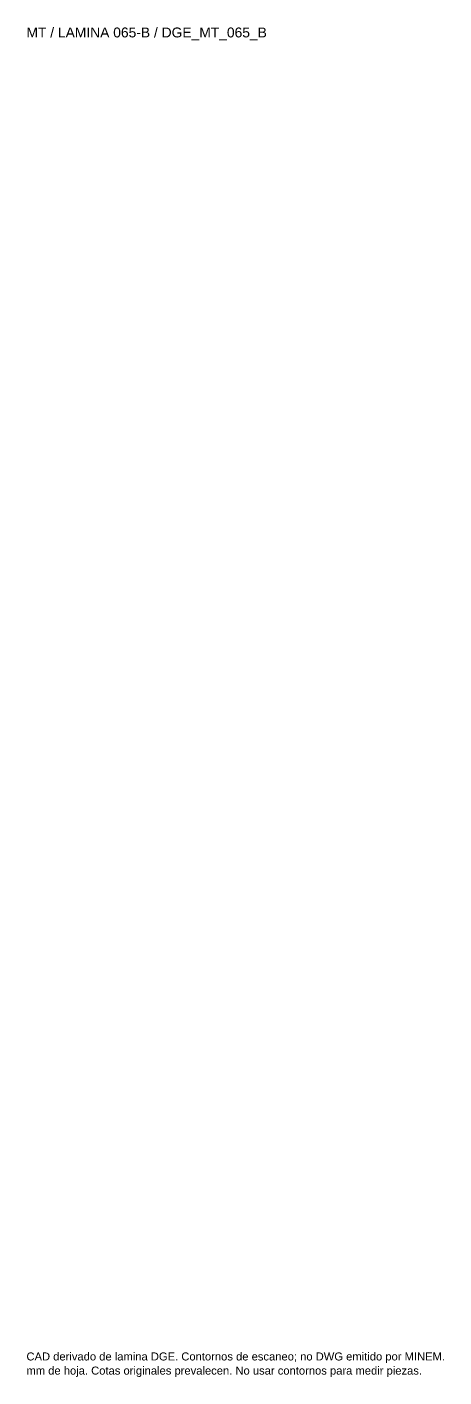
# Paper-space layout 'AN-09-DGE-065-B' of a CAD drawing. Header units: metres, sheet in millimetres. Extents: x 12 to 193, y 4 to 291.
# Drawn here: x 12.1 to 100.6, y 4.5 to 291.3 of the extents above; entities that cross this region are included whole.
import ezdxf

# ---------------------------------------------------------------- set-up
doc = ezdxf.new("R2010")
doc.units = ezdxf.units.M
doc.layers.add('DGE_DATOS', color=7, linetype='Continuous', lineweight=0)
doc.styles.add('DGE_ARIAL', font='arial.ttf')

# ---------------------------------------------------------------- blocks, each defined once
blk = doc.blocks.new('LP_REF_DGE_MT_065_B')
at = {"layer": 'DGE_DATOS', "style": 'DGE_ARIAL'}
for s, height, p in [('MT / LAMINA 065-B / DGE_MT_065_B', 2.1, (12, 289.0389)), ('CAD derivado de lamina DGE. Contornos de escaneo; no DWG emitido por MINEM.', 1.7, (12, 8)), ('mm de hoja. Cotas originales prevalecen. No usar contornos para medir piezas.', 1.7, (12, 5))]:
    blk.add_text(s, height=height, dxfattribs=at).set_placement(p)

psp = doc.layouts.new('AN-09-DGE-065-B')

# ---------------------------------------------------------------- block references
at = {"layer": 'DGE_DATOS'}
psp.add_blockref('LP_REF_DGE_MT_065_B', (0, 0), dxfattribs=at)

doc.saveas('drawing.dxf')
